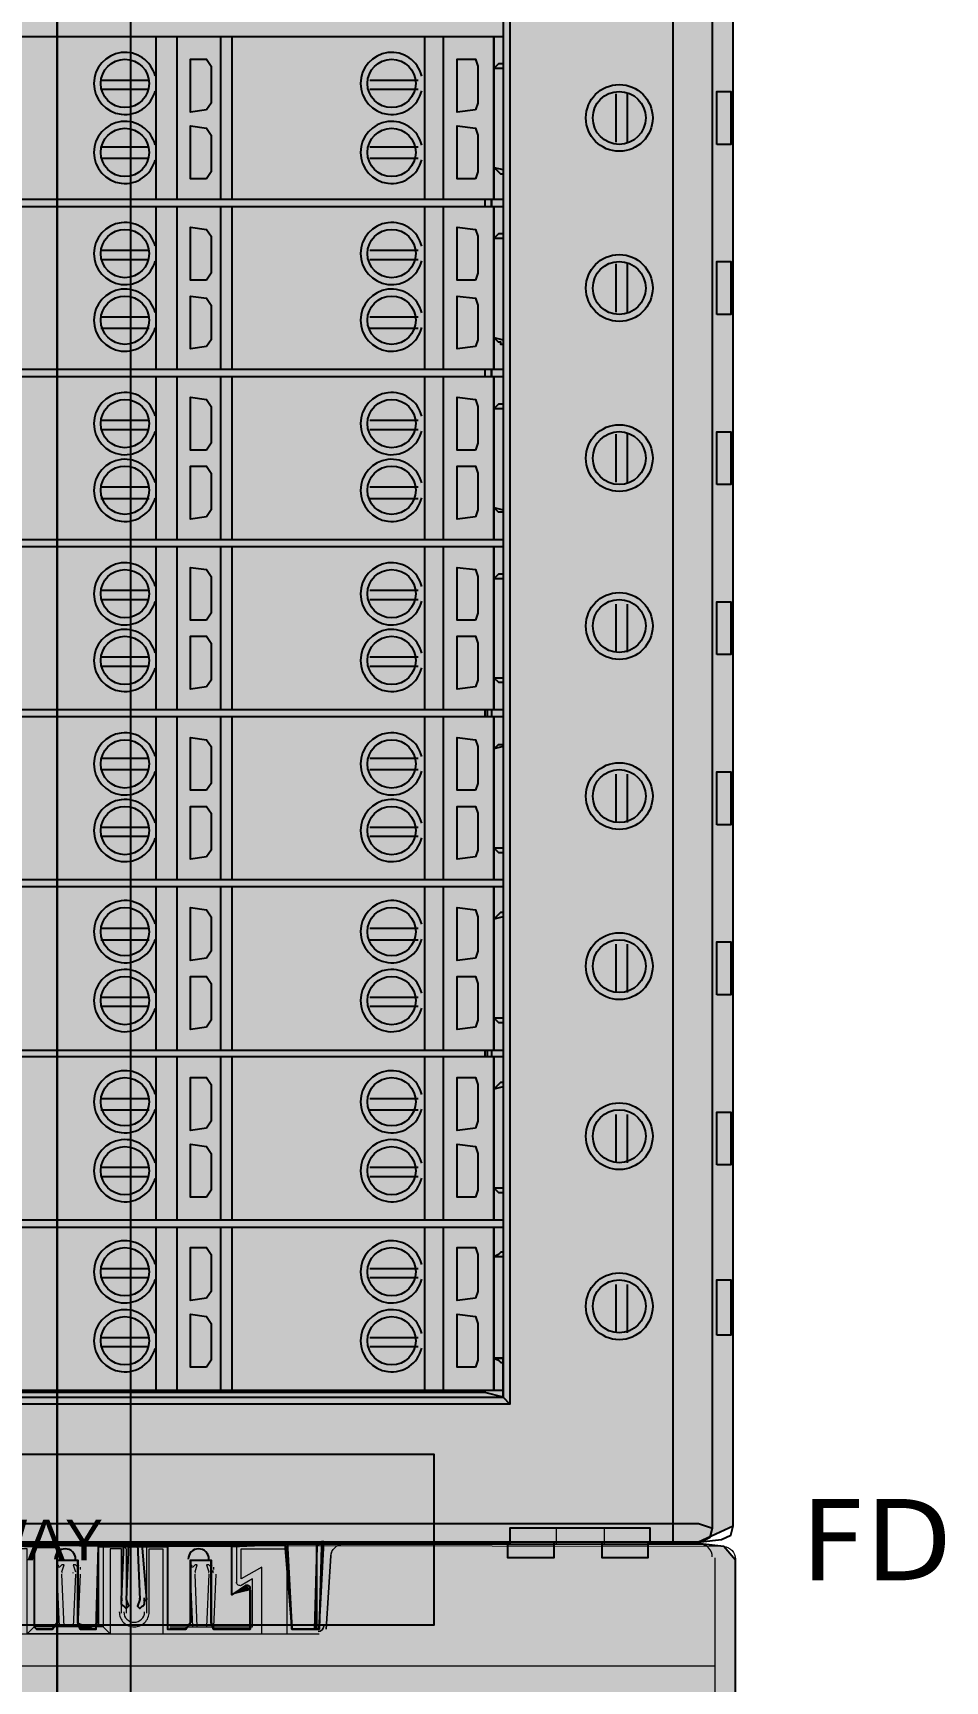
# Model space of a CAD drawing. Extents: x 9438 to 11125, y 1800 to 2873.
# Drawn here: x 10363.9 to 10431.1, y 2326.2 to 2447.7 of the extents above; entities that cross this region are included whole.
import ezdxf

# ---------------------------------------------------------------- set-up
doc = ezdxf.new("R2010")
doc.units = 0
doc.header["$LTSCALE"] = 10
doc.header["$MEASUREMENT"] = 0
doc.layers.add('G02-1-PRDXXXX-E-MRIO-01-P01-01$0$ANNOTATION', color=7, linetype='Continuous')
doc.styles.add('G02-1-PRDXXXX-E-MRIO-01-P01-01$0$PDF Swiss721BT-BoldCondensed', font='arial.ttf')
doc.styles.add('G02-1-PRDXXXX-E-MRIO-01-P01-01$0$PDF Verdana', font='verdana.ttf')

# ---------------------------------------------------------------- blocks, each defined once
blk = doc.blocks.new('G02-1-PRDXXXX-E-MRIO-01-P01-01$0$DV-54809-ZX-370-003')
at = {"layer": 'G02-1-PRDXXXX-E-MRIO-01-P01-01$0$ANNOTATION', "lineweight": 25}
for points in [[(916.15, 285.01), (933.42, 285.01), (933.42, 790.5), (928, 790.5), (928, 285.01), (928, 790.5), (916.15, 790.5), (904.3, 790.5), (904.3, 285.01), (904.3, 790.5), (898.88, 790.5), (898.88, 285.01)], [(933.42, 285.01), (933.42, 790.5), (928, 790.5), (928, 285.01), (928, 790.5), (904.3, 790.5), (904.3, 285.01), (904.3, 790.5), (898.88, 790.5), (898.88, 285.01)], [(960.18, 635.38), (960.18, 647.4)], [(939.01, 641.98), (937.83, 641.81), (937.83, 645.71), (939.01, 645.71), (939.35, 645.2), (939.35, 644.69), (939.35, 643), (939.35, 642.49)], [(958.82, 641.98), (957.47, 641.81), (957.47, 645.71), (958.82, 645.71), (958.99, 645.2), (958.99, 644.69), (958.99, 643), (958.99, 642.49)], [(976.6, 639.44), (976.6, 643.34), (977.62, 643.34), (977.62, 639.44)], [(939.01, 636.9), (937.83, 636.9), (937.83, 640.8), (939.01, 640.63), (939.35, 640.12), (939.35, 639.61), (939.35, 638.09), (939.35, 637.41)], [(958.82, 636.9), (957.47, 636.9), (957.47, 640.8), (958.82, 640.63), (958.99, 640.12), (958.99, 639.61), (958.99, 638.09), (958.99, 637.41)], [(960.01, 634.87), (960.01, 635.38)], [(960.18, 622.85), (960.18, 634.87)], [(939.01, 629.45), (937.83, 629.45), (937.83, 633.35), (939.01, 633.18), (939.35, 632.67), (939.35, 632.16), (939.35, 630.47), (939.35, 629.96)], [(958.82, 629.45), (957.47, 629.45), (957.47, 633.35), (958.82, 633.18), (958.99, 632.67), (958.99, 632.16), (958.99, 630.47), (958.99, 629.96)], [(976.6, 626.91), (976.6, 630.81), (977.62, 630.81), (977.62, 626.91)], [(939.01, 624.54), (937.83, 624.37), (937.83, 628.27), (939.01, 628.1), (939.35, 627.59), (939.35, 627.08), (939.35, 625.56), (939.35, 625.05)], [(958.82, 624.54), (957.47, 624.37), (957.47, 628.27), (958.82, 628.1), (958.99, 627.59), (958.99, 627.08), (958.99, 625.56), (958.99, 625.05)], [(960.01, 622.34), (960.01, 622.85)], [(960.18, 610.31), (960.18, 622.34)], [(939.01, 616.92), (937.83, 616.92), (937.83, 620.81), (939.01, 620.64), (939.35, 620.14), (939.35, 619.63), (939.35, 618.1), (939.35, 617.43)], [(958.82, 616.92), (957.47, 616.92), (957.47, 620.81), (958.82, 620.64), (958.99, 620.14), (958.99, 619.63), (958.99, 618.1), (958.99, 617.43)], [(976.6, 614.38), (976.6, 618.27), (977.62, 618.27), (977.62, 614.38)], [(939.01, 612.01), (937.83, 611.84), (937.83, 615.73), (939.01, 615.73), (939.35, 615.23), (939.35, 614.55), (939.35, 613.02), (939.35, 612.52)], [(958.82, 612.01), (957.47, 611.84), (957.47, 615.73), (958.82, 615.73), (958.99, 615.23), (958.99, 614.55), (958.99, 613.02), (958.99, 612.52)], [(960.18, 597.78), (960.18, 609.81)], [(939.01, 604.39), (937.83, 604.39), (937.83, 608.28), (939.01, 608.11), (939.35, 607.61), (939.35, 607.1), (939.35, 605.57), (939.35, 604.9)], [(958.82, 604.39), (957.47, 604.39), (957.47, 608.28), (958.82, 608.11), (958.99, 607.61), (958.99, 607.1), (958.99, 605.57), (958.99, 604.9)], [(976.6, 601.85), (976.6, 605.74), (977.62, 605.74), (977.62, 601.85)], [(939.01, 599.48), (937.83, 599.31), (937.83, 603.2), (939.01, 603.2), (939.35, 602.69), (939.35, 602.02), (939.35, 600.49), (939.35, 599.98)], [(958.82, 599.48), (957.47, 599.31), (957.47, 603.2), (958.82, 603.2), (958.99, 602.69), (958.99, 602.02), (958.99, 600.49), (958.99, 599.98)], [(960.18, 585.25), (960.18, 597.28)], [(939.01, 591.86), (937.83, 591.86), (937.83, 595.75), (939.01, 595.58), (939.35, 595.07), (939.35, 594.57), (939.35, 593.04), (939.35, 592.36)], [(958.82, 591.86), (957.47, 591.86), (957.47, 595.75), (958.82, 595.58), (958.99, 595.07), (958.99, 594.57), (958.99, 593.04), (958.99, 592.36)], [(976.6, 589.32), (976.6, 593.21), (977.62, 593.21), (977.62, 589.32)], [(939.01, 586.95), (937.83, 586.78), (937.83, 590.67), (939.01, 590.67), (939.35, 590.16), (939.35, 589.49), (939.35, 587.96), (939.35, 587.45)], [(958.82, 586.95), (957.47, 586.78), (957.47, 590.67), (958.82, 590.67), (958.99, 590.16), (958.99, 589.49), (958.99, 587.96), (958.99, 587.45)], [(960.18, 572.72), (960.18, 584.74)], [(939.01, 579.49), (937.83, 579.32), (937.83, 583.22), (939.01, 583.05), (939.35, 582.54), (939.35, 582.03), (939.35, 580.51), (939.35, 580)], [(958.82, 579.49), (957.47, 579.32), (957.47, 583.22), (958.82, 583.05), (958.99, 582.54), (958.99, 582.03), (958.99, 580.51), (958.99, 580)], [(976.6, 576.78), (976.6, 580.68), (977.62, 580.68), (977.62, 576.78)], [(939.01, 574.41), (937.83, 574.24), (937.83, 578.14), (939.01, 578.14), (939.35, 577.63), (939.35, 577.12), (939.35, 575.43), (939.35, 574.92)], [(958.82, 574.41), (957.47, 574.24), (957.47, 578.14), (958.82, 578.14), (958.99, 577.63), (958.99, 577.12), (958.99, 575.43), (958.99, 574.92)], [(960.18, 560.19), (960.18, 572.21)], [(939.01, 566.96), (937.83, 566.79), (937.83, 570.69), (939.01, 570.69), (939.35, 570.18), (939.35, 569.5), (939.35, 567.98), (939.35, 567.47)], [(958.82, 566.96), (957.47, 566.79), (957.47, 570.69), (958.82, 570.69), (958.99, 570.18), (958.99, 569.5), (958.99, 567.98), (958.99, 567.47)], [(976.6, 564.25), (976.6, 568.15), (977.62, 568.15), (977.62, 564.25)], [(939.01, 561.88), (937.83, 561.88), (937.83, 565.78), (939.01, 565.61), (939.35, 565.1), (939.35, 564.59), (939.35, 562.9), (939.35, 562.39)], [(958.82, 561.88), (957.47, 561.88), (957.47, 565.78), (958.82, 565.61), (958.99, 565.1), (958.99, 564.59), (958.99, 562.9), (958.99, 562.39)], [(939.01, 554.43), (937.83, 554.26), (937.83, 558.16), (939.01, 558.16), (939.35, 557.65), (939.35, 556.97), (939.35, 555.45), (939.35, 554.94)], [(958.82, 554.43), (957.47, 554.26), (957.47, 558.16), (958.82, 558.16), (958.99, 557.65), (958.99, 556.97), (958.99, 555.45), (958.99, 554.94)], [(976.6, 551.72), (976.6, 555.79), (977.62, 555.79), (977.62, 551.72)], [(939.01, 549.35), (937.83, 549.35), (937.83, 553.25), (939.01, 553.08), (939.35, 552.57), (939.35, 552.06), (939.35, 550.54), (939.35, 549.86)], [(958.82, 549.35), (957.47, 549.35), (957.47, 553.25), (958.82, 553.08), (958.99, 552.57), (958.99, 552.06), (958.99, 550.54), (958.99, 549.86)], [(865.01, 530.38), (955.78, 530.38), (955.78, 542.92), (865.01, 542.92), (865.01, 530.38), (955.78, 530.38), (955.78, 542.92), (865.01, 542.92)], [(857.56, 536.31), (855.35, 535.8), (855.02, 535.13), (855.02, 352.91), (855.35, 352.23), (857.56, 351.73), (884.99, 351.73), (961.36, 351.73), (961.36, 350.54), (971.69, 350.54), (971.69, 351.73), (975.59, 351.73), (977.79, 352.23), (977.96, 352.91), (977.96, 535.13), (977.11, 536.14), (975.59, 536.31), (971.69, 536.31), (971.69, 537.5), (961.36, 537.5), (961.36, 536.31), (857.73, 536.31)], [(947.48, 536.48), (947.14, 536.14), (947.14, 536.31), (947.31, 536.31), (947.31, 536.48)]]:
    blk.add_lwpolyline(points, close=True, dxfattribs=at)
for points in [[(921.23, 536.31), (926.31, 536.14), (926.31, 530.22), (926.48, 530.05), (927.66, 530.05), (928, 530.55), (928, 535.13), (929.53, 535.13), (929.53, 530.55), (929.7, 530.05), (930.88, 530.05), (931.05, 536.14), (936.13, 536.14), (936.13, 530.22), (936.13, 530.05), (937.49, 530.05), (937.83, 530.55), (937.83, 535.13), (939.35, 535.13), (939.35, 530.55), (939.52, 530.05), (942.23, 530.05), (942.23, 532.92), (941.89, 533.26), (940.87, 532.59), (940.87, 536.14), (944.77, 536.31), (945.28, 530.05), (947.31, 530.05), (947.65, 536.48), (975.25, 536.48), (977.79, 537.67), (977.79, 720.05)], [(854.85, 720.05), (854.85, 537.67), (855.19, 536.99), (855.69, 536.65), (857.39, 536.48), (975.25, 536.48), (975.42, 536.48), (976.94, 536.65), (977.62, 536.99), (977.79, 537.67), (977.79, 720.05)], [(855.02, 537.16), (857.56, 537.84), (857.9, 537.84), (858.74, 537.84), (974.74, 537.84), (975.25, 537.84), (976.27, 537.5), (976.27, 720.05), (976.1, 720.73), (975.42, 721.07)], [(973.39, 536.48), (973.39, 721.07)], [(864.16, 709.89), (864.16, 710.4), (864.5, 710.57), (864.84, 710.9), (865.18, 710.9), (961.36, 710.9), (961.36, 546.64), (865.18, 546.64), (865.18, 547.15), (960.86, 547.15), (960.86, 550.03), (960.18, 550.03), (960.86, 550.03)], [(960.18, 707.52), (960.86, 707.69), (960.86, 710.4), (960.86, 547.15), (959.5, 547.49), (866.53, 547.49), (866.53, 547.66)], [(864.67, 649.77), (864.16, 650.45), (864.16, 644.69), (864.67, 645.37), (864.67, 644.86), (864.67, 647.4), (960.86, 647.4)], [(960.18, 650.11), (960.86, 650.11), (960.86, 645.03), (960.18, 645.03)], [(935.29, 635.38), (935.29, 638.26), (935.29, 639.44), (935.29, 643.34), (935.29, 644.35), (935.29, 647.4)], [(936.81, 647.4), (936.81, 635.38)], [(940.03, 647.4), (940.03, 635.38)], [(940.87, 647.4), (940.87, 635.38)], [(955.1, 635.38), (955.1, 638.26), (955.1, 639.44), (955.1, 643.34), (955.1, 644.35), (955.1, 647.4)], [(956.45, 647.4), (956.45, 635.38)], [(960.18, 635.38), (960.18, 647.4)], [(960.86, 635.38), (864.67, 635.38), (864.67, 637.92), (864.67, 637.24), (864.84, 637.07), (865.18, 636.9), (865.35, 636.9), (873.14, 636.9), (874.66, 636.9), (874.83, 637.07), (874.83, 637.24), (874.49, 638.09), (874.32, 638.93), (874.32, 643.68), (874.49, 644.52), (874.83, 645.37), (874.83, 645.54), (874.66, 645.71), (873.14, 645.88), (865.35, 645.88), (865.18, 645.88), (864.84, 645.71), (864.67, 645.37)], [(960.86, 645.37), (960.69, 645.37), (960.52, 645.37), (960.18, 645.03), (960.18, 644.86)], [(931.22, 644.18), (934.78, 644.18)], [(951.03, 644.18), (954.59, 644.18)], [(931.22, 643.51), (934.78, 643.51)], [(951.03, 643.51), (954.59, 643.51)], [(969.15, 643.17), (969.15, 639.61)], [(970, 643.17), (970, 639.61)], [(931.22, 639.27), (934.78, 639.27)], [(951.03, 639.27), (954.59, 639.27)], [(931.22, 638.43), (934.78, 638.43)], [(951.03, 638.43), (954.59, 638.43)], [(960.86, 637.24), (960.69, 637.24), (960.52, 637.41), (960.18, 637.75), (960.86, 637.58), (960.86, 632.5), (960.18, 632.5)], [(959.5, 635.38), (959.5, 634.87)], [(960.86, 622.85), (864.67, 622.85)], [(864.67, 634.87), (960.86, 634.87)], [(935.29, 622.85), (935.29, 625.72), (935.29, 626.91), (935.29, 630.81), (935.29, 631.82), (935.29, 634.87)], [(936.81, 634.87), (936.81, 622.85)], [(940.03, 634.87), (940.03, 622.85)], [(940.87, 634.87), (940.87, 622.85)], [(955.1, 622.85), (955.1, 625.72), (955.1, 626.91), (955.1, 630.81), (955.1, 631.82), (955.1, 634.87)], [(956.45, 634.87), (956.45, 622.85)], [(960.18, 622.85), (960.18, 634.87)], [(960.86, 632.84), (960.69, 632.84), (960.52, 632.84), (960.18, 632.5), (960.18, 632.33)], [(931.22, 631.65), (934.78, 631.65)], [(951.03, 631.65), (954.59, 631.65)], [(931.22, 630.97), (934.78, 630.97)], [(951.03, 630.97), (954.59, 630.97)], [(969.15, 630.64), (969.15, 627.08)], [(970, 630.64), (970, 627.08)], [(931.22, 626.74), (934.78, 626.74)], [(951.03, 626.74), (954.59, 626.74)], [(931.22, 625.89), (934.78, 625.89)], [(951.03, 625.89), (954.59, 625.89)], [(960.86, 624.71), (960.69, 624.71), (960.69, 624.88), (960.52, 624.88), (960.18, 625.22), (960.86, 625.05), (960.86, 619.97), (960.18, 619.97)], [(960.86, 610.31), (864.67, 610.31)], [(864.67, 622.34), (960.86, 622.34)], [(935.29, 610.31), (935.29, 613.19), (935.29, 614.38), (935.29, 618.27), (935.29, 619.29), (935.29, 622.34)], [(936.81, 622.34), (936.81, 610.31)], [(940.03, 622.34), (940.03, 610.31)], [(940.87, 622.34), (940.87, 610.31)], [(955.1, 610.31), (955.1, 613.19), (955.1, 614.38), (955.1, 618.27), (955.1, 619.29), (955.1, 622.34)], [(956.45, 622.34), (956.45, 610.31)], [(959.5, 622.85), (959.5, 622.34)], [(960.18, 610.31), (960.18, 622.34)], [(960.86, 620.31), (960.69, 620.31), (960.52, 620.31), (960.18, 619.97), (960.18, 619.8)], [(931.22, 619.12), (934.78, 619.12)], [(931.22, 618.44), (934.78, 618.44)], [(951.03, 619.12), (954.59, 619.12)], [(951.03, 618.44), (954.59, 618.44)], [(969.15, 618.1), (969.15, 614.55)], [(970, 618.1), (970, 614.55)], [(931.22, 614.21), (934.78, 614.21)], [(931.22, 613.36), (934.78, 613.36)], [(951.03, 614.21), (954.59, 614.21)], [(951.03, 613.36), (954.59, 613.36)], [(864.67, 612.18), (864.16, 613.02), (864.16, 607.1), (864.67, 607.94), (864.67, 607.27), (864.67, 609.81), (960.86, 609.81)], [(960.86, 612.35), (960.69, 612.35), (960.52, 612.35), (960.18, 612.69), (960.86, 612.52), (960.86, 607.44), (960.18, 607.44)], [(935.29, 597.78), (935.29, 600.66), (935.29, 601.85), (935.29, 605.74), (935.29, 606.93), (935.29, 609.81)], [(936.81, 609.81), (936.81, 597.78)], [(940.03, 609.81), (940.03, 597.78)], [(940.87, 609.81), (940.87, 597.78)], [(955.1, 597.78), (955.1, 600.66), (955.1, 601.85), (955.1, 605.74), (955.1, 606.93), (955.1, 609.81)], [(956.45, 609.81), (956.45, 597.78)], [(960.18, 597.78), (960.18, 609.81)], [(960.86, 597.78), (864.67, 597.78), (864.67, 600.32), (864.67, 599.65), (864.84, 599.48), (865.18, 599.31), (865.35, 599.31), (873.14, 599.31), (874.66, 599.31), (874.83, 599.48), (874.83, 599.82), (874.49, 600.49), (874.32, 601.51), (874.32, 606.25), (874.49, 607.1), (874.83, 607.77), (874.83, 608.11), (874.66, 608.28), (873.14, 608.28), (865.35, 608.28), (865.18, 608.28), (864.84, 608.11), (864.67, 607.94)], [(960.86, 607.77), (960.69, 607.77), (960.52, 607.77), (960.18, 607.44), (960.18, 607.27)], [(931.22, 606.59), (934.78, 606.59)], [(931.22, 605.91), (934.78, 605.91)], [(951.03, 606.59), (954.59, 606.59)], [(951.03, 605.91), (954.59, 605.91)], [(969.15, 605.57), (969.15, 602.02)], [(970, 605.57), (970, 602.02)], [(931.22, 601.68), (934.78, 601.68)], [(951.03, 601.68), (954.59, 601.68)], [(931.22, 601), (934.78, 601)], [(951.03, 601), (954.59, 601)], [(960.18, 600.32), (960.18, 600.15), (960.52, 599.82), (960.69, 599.82), (960.86, 599.82)], [(960.18, 600.15), (960.86, 600.15), (960.86, 595.07), (960.18, 594.9), (960.52, 595.24), (960.69, 595.24), (960.86, 595.24)], [(959.5, 597.78), (959.5, 597.28)], [(959.67, 597.78), (959.67, 597.28)], [(960.01, 597.78), (960.01, 597.28)], [(864.16, 594.73), (864.67, 595.41), (864.67, 594.73), (864.67, 597.28), (960.86, 597.28)], [(935.29, 585.25), (935.29, 588.3), (935.29, 589.32), (935.29, 593.21), (935.29, 594.4), (935.29, 597.28)], [(936.81, 597.28), (936.81, 585.25)], [(940.03, 597.28), (940.03, 585.25)], [(940.87, 597.28), (940.87, 585.25)], [(955.1, 585.25), (955.1, 588.3), (955.1, 589.32), (955.1, 593.21), (955.1, 594.4), (955.1, 597.28)], [(956.45, 597.28), (956.45, 585.25)], [(960.18, 585.25), (960.18, 597.28)], [(960.86, 585.25), (864.67, 585.25), (864.67, 587.79), (864.67, 587.28), (864.84, 586.95), (865.18, 586.78), (865.35, 586.78), (873.14, 586.78), (874.66, 586.95), (874.83, 586.95), (874.83, 587.28), (874.49, 587.96), (874.32, 588.98), (874.32, 593.72), (874.49, 594.57), (874.83, 595.41), (874.83, 595.58), (874.66, 595.75), (873.14, 595.75), (865.35, 595.75), (865.18, 595.75), (864.84, 595.58), (864.67, 595.41)], [(931.22, 594.23), (934.78, 594.23)], [(951.03, 594.23), (954.59, 594.23)], [(931.22, 593.38), (934.78, 593.38)], [(951.03, 593.38), (954.59, 593.38)], [(969.15, 593.04), (969.15, 589.49)], [(970, 593.04), (970, 589.49)], [(931.22, 589.15), (934.78, 589.15)], [(951.03, 589.15), (954.59, 589.15)], [(960.86, 584.74), (864.67, 584.74), (864.67, 582.2), (864.67, 582.88), (864.16, 582.2), (864.16, 587.96), (864.67, 587.11), (864.67, 586.78), (865.18, 586.61), (865.18, 585.25)], [(931.22, 588.47), (934.78, 588.47)], [(951.03, 588.47), (954.59, 588.47)], [(960.18, 587.79), (960.18, 587.62), (960.52, 587.28), (960.69, 587.28), (960.86, 587.28)], [(960.18, 587.62), (960.86, 587.62), (960.86, 582.54), (960.18, 582.37), (960.52, 582.71), (960.69, 582.88), (960.86, 582.88)], [(935.29, 572.72), (935.29, 575.77), (935.29, 576.78), (935.29, 580.68), (935.29, 581.86), (935.29, 584.74)], [(936.81, 584.74), (936.81, 572.72)], [(940.03, 584.74), (940.03, 572.72)], [(940.87, 584.74), (940.87, 572.72)], [(955.1, 572.72), (955.1, 575.77), (955.1, 576.78), (955.1, 580.68), (955.1, 581.86), (955.1, 584.74)], [(956.45, 584.74), (956.45, 572.72)], [(960.18, 572.72), (960.18, 584.74)], [(931.22, 581.7), (934.78, 581.7)], [(951.03, 581.7), (954.59, 581.7)], [(931.22, 580.85), (934.78, 580.85)], [(951.03, 580.85), (954.59, 580.85)], [(969.15, 580.51), (969.15, 576.95)], [(970, 580.51), (970, 576.95)], [(931.22, 576.62), (934.78, 576.62)], [(931.22, 575.94), (934.78, 575.94)], [(951.03, 576.62), (954.59, 576.62)], [(951.03, 575.94), (954.59, 575.94)], [(960.86, 572.21), (864.67, 572.21), (864.67, 569.67), (864.67, 570.35), (864.16, 569.67), (864.16, 575.43), (864.67, 574.58), (864.67, 574.24), (865.18, 574.08), (865.18, 572.72)], [(865.35, 574.24), (865.18, 574.24), (864.84, 574.41), (864.67, 574.75), (864.67, 575.26), (864.67, 572.72), (960.86, 572.72)], [(960.18, 575.26), (960.18, 575.09), (960.52, 574.75), (960.69, 574.75), (960.86, 574.75)], [(960.18, 575.09), (960.86, 575.09), (960.86, 570.01), (960.18, 569.84), (960.52, 570.18), (960.69, 570.35), (960.86, 570.35)], [(935.29, 560.19), (935.29, 563.24), (935.29, 564.25), (935.29, 568.15), (935.29, 569.33), (935.29, 572.21)], [(936.81, 572.21), (936.81, 560.19)], [(940.03, 572.21), (940.03, 560.19)], [(940.87, 572.21), (940.87, 560.19)], [(955.1, 560.19), (955.1, 563.24), (955.1, 564.25), (955.1, 568.15), (955.1, 569.33), (955.1, 572.21)], [(956.45, 572.21), (956.45, 560.19)], [(959.5, 572.72), (959.5, 572.21)], [(959.67, 572.72), (959.67, 572.21)], [(960.01, 572.72), (960.01, 572.21)], [(960.18, 560.19), (960.18, 572.21)], [(960.86, 560.19), (864.67, 560.19), (864.67, 562.73), (864.67, 562.22), (864.84, 562.05), (865.18, 561.71), (865.35, 561.71), (873.14, 561.71), (874.66, 561.88), (874.83, 562.05), (874.83, 562.22), (874.49, 563.07), (874.32, 563.91), (874.32, 568.66), (874.49, 569.5), (874.83, 570.35), (874.83, 570.52), (874.66, 570.69), (873.14, 570.86), (865.35, 570.86), (865.18, 570.69), (864.84, 570.52), (864.67, 570.35)], [(931.22, 569.16), (934.78, 569.16)], [(931.22, 568.32), (934.78, 568.32)], [(951.03, 569.16), (954.59, 569.16)], [(951.03, 568.32), (954.59, 568.32)], [(969.15, 567.98), (969.15, 564.42)], [(970, 567.98), (970, 564.42)], [(931.22, 564.08), (934.78, 564.08)], [(931.22, 563.41), (934.78, 563.41)], [(951.03, 564.08), (954.59, 564.08)], [(951.03, 563.41), (954.59, 563.41)], [(864.67, 562.22), (864.16, 562.9), (864.16, 557.14), (864.67, 557.82), (864.67, 557.14), (864.67, 559.68), (960.86, 559.68)], [(960.18, 562.73), (960.18, 562.56), (960.52, 562.22), (960.69, 562.22), (960.86, 562.22)], [(960.18, 562.56), (960.86, 562.56), (960.86, 557.48), (960.18, 557.48)], [(935.29, 547.66), (935.29, 550.71), (935.29, 551.72), (935.29, 555.62), (935.29, 556.8), (935.29, 559.68)], [(936.81, 559.68), (936.81, 547.66)], [(940.03, 559.68), (940.03, 547.66)], [(940.87, 559.68), (940.87, 547.66)], [(955.1, 547.66), (955.1, 550.71), (955.1, 551.72), (955.1, 555.62), (955.1, 556.8), (955.1, 559.68)], [(956.45, 559.68), (956.45, 547.66)], [(960.18, 559.68), (960.18, 547.66)], [(960.18, 559.68), (960.18, 547.66), (960.18, 559.68)], [(960.86, 557.82), (960.69, 557.82), (960.52, 557.65), (960.18, 557.48), (960.18, 557.31)], [(931.22, 556.63), (934.78, 556.63)], [(951.03, 556.63), (954.59, 556.63)], [(931.22, 555.96), (934.78, 555.96)], [(951.03, 555.96), (954.59, 555.96)], [(969.15, 555.45), (969.15, 551.89)], [(970, 555.45), (970, 551.89)], [(931.22, 551.55), (934.78, 551.55)], [(951.03, 551.55), (954.59, 551.55)], [(864.67, 547.66), (864.67, 550.2), (864.67, 549.69), (864.16, 550.37), (864.16, 547.66), (960.86, 547.66)], [(931.22, 550.87), (934.78, 550.87)], [(951.03, 550.87), (954.59, 550.87)], [(960.18, 550.2), (960.18, 550.03), (960.52, 549.86), (960.69, 549.69), (960.86, 549.69)], [(959.5, 547.66), (959.5, 547.49)], [(960.86, 547.15), (960.86, 547.15)], [(960.86, 547.15), (961.36, 546.64)], [(975.42, 536.48), (976.1, 536.82), (976.27, 537.5)], [(926.31, 536.14), (926.31, 530.22)], [(931.05, 530.22), (931.05, 536.14)], [(931.22, 536.31), (936.13, 536.31)], [(931.22, 536.14), (931.22, 536.14)], [(936.13, 536.14), (936.13, 530.22)], [(936.13, 536.14), (936.13, 536.14)], [(941.04, 536.31), (944.77, 536.31), (944.77, 536.48)], [(941.04, 536.14), (941.04, 536.14)], [(944.94, 536.48), (944.94, 536.48)], [(945.28, 530.05), (944.94, 536.48), (945.28, 530.05)], [(944.94, 536.48), (944.94, 536.48)], [(944.94, 536.48), (944.94, 536.48)], [(947.65, 536.48), (947.48, 536.48), (947.48, 536.14), (947.31, 530.05), (947.14, 530.05), (947.14, 536.14), (946.97, 530.05), (945.28, 530.05)], [(947.14, 536.14), (947.14, 536.14)], [(964.58, 536.48), (964.58, 535.3), (961.19, 535.3), (961.19, 536.48)], [(961.19, 536.31), (964.58, 536.31)], [(971.52, 536.48), (971.52, 535.3), (968.14, 535.3), (968.14, 536.48)], [(968.14, 536.31), (971.52, 536.31)], [(928, 535.13), (928, 530.55), (927.66, 530.05), (926.48, 530.05)], [(930.88, 530.05), (929.7, 530.05), (929.53, 530.55), (929.53, 535.13)], [(937.83, 535.13), (937.83, 530.55), (937.49, 530.05), (936.3, 530.05)], [(942.23, 532.92), (942.23, 530.05), (939.52, 530.05), (939.35, 530.55), (939.35, 535.13)], [(932.74, 532.25), (932.74, 532.25)], [(934.61, 532.25), (934.61, 532.25)], [(926.48, 530.22), (926.48, 530.22)], [(930.88, 530.22), (930.88, 530.22)], [(936.3, 530.22), (936.3, 530.22)], [(946.97, 530.22), (946.97, 530.22)]]:
    blk.add_lwpolyline(points, dxfattribs=at)
at = {"layer": 'G02-1-PRDXXXX-E-MRIO-01-P01-01$0$ANNOTATION', "lineweight": 0}
for points in [[(961.36, 536.31), (961.36, 537.5), (964.75, 537.5), (964.75, 536.31)], [(968.31, 536.31), (968.31, 537.5), (971.69, 537.5), (971.69, 536.31)], [(932.74, 531.23), (932.74, 535.97), (931.9, 535.97), (931.9, 529.71), (925.8, 529.71), (925.8, 535.97), (924.96, 535.97), (924.96, 531.23)], [(931.39, 530.22), (926.31, 530.22), (926.31, 536.31)], [(931.39, 536.31), (931.39, 530.22), (931.9, 529.71)], [(931.56, 536.48), (932.74, 536.48), (932.91, 536.14), (933.08, 535.97), (933.08, 531.23)], [(931.56, 536.31), (931.56, 536.31)], [(931.56, 536.31), (931.56, 536.31)], [(934.61, 531.23), (934.61, 535.97), (934.61, 536.14), (934.78, 536.48), (935.96, 536.48)], [(934.78, 531.23), (934.78, 535.97), (935.79, 535.97), (935.79, 529.71), (943.07, 529.71), (943.07, 534.62), (941.55, 533.77), (941.55, 535.97), (944.94, 535.97), (944.94, 536.48), (941.21, 536.48), (941.21, 533.43)], [(935.96, 536.31), (935.96, 536.31)], [(935.96, 536.31), (935.96, 536.31)], [(936.13, 530.22), (936.13, 536.31)], [(944.94, 529.71), (944.94, 535.97)], [(975.42, 536.31), (975.25, 536.31), (949.17, 536.31)], [(928.34, 534.28), (928.51, 534.79), (928.34, 534.79), (928.17, 534.62), (928, 534.62), (928, 534.45)], [(928.34, 534.28), (928.34, 534.28)], [(929.53, 534.62), (929.36, 534.79), (929.19, 534.79), (929.36, 534.28)], [(929.36, 534.28), (929.36, 534.28)], [(929.7, 534.62), (929.7, 534.45)], [(938.16, 534.28), (938.33, 534.79), (938.16, 534.79), (937.99, 534.62), (937.83, 534.62), (937.83, 534.45)], [(938.16, 534.28), (938.16, 534.28)], [(939.35, 534.62), (939.18, 534.79), (939.01, 534.79), (939.18, 534.28)], [(939.18, 534.28), (939.18, 534.28)], [(939.52, 534.62), (939.52, 534.45)], [(976.44, 535.3), (976.44, 352.74)], [(977.96, 352.91), (977.96, 535.13)], [(928.17, 530.22), (928, 534.11)], [(928.51, 530.22), (928.34, 534.11)], [(929.36, 534.11), (929.19, 530.22)], [(929.7, 534.11), (929.53, 530.22)], [(937.99, 530.22), (937.83, 534.11)], [(938.33, 530.22), (938.16, 534.11)], [(939.18, 534.11), (939.01, 530.22)], [(939.69, 534.11), (939.52, 530.22)], [(885.67, 529.71), (947.31, 529.71)], [(926.31, 530.22), (925.8, 529.71)], [(926.31, 530.22), (926.31, 530.22)], [(931.39, 530.22), (931.39, 530.22)], [(936.3, 530.22), (936.3, 530.22)], [(856.54, 527.34), (976.44, 527.34)]]:
    blk.add_lwpolyline(points, dxfattribs=at)
at = {"layer": 'G02-1-PRDXXXX-E-MRIO-01-P01-01$0$ANNOTATION', "color": 7, "lineweight": 0, "true_color": 0xffffff}
for points in [[(977.11, 536.14), (857.56, 536.31), (975.59, 536.31), (857.73, 536.31)], [(975.25, 536.48), (885.16, 536.48)], [(890.24, 536.31), (944.77, 536.31), (896.67, 536.31), (911.41, 536.31)], [(961.36, 536.31), (975.59, 536.31)], [(865.01, 530.38), (955.78, 530.38)], [(927.66, 530.05), (926.48, 530.05)], [(937.49, 530.05), (936.13, 530.05)]]:
    blk.add_lwpolyline(points, dxfattribs=at)
for points in [[(921.23, 536.31), (911.41, 536.31), (944.77, 536.31)], [(931.05, 536.14), (921.23, 536.31), (940.87, 536.14)]]:
    blk.add_lwpolyline(points, close=True, dxfattribs=at)
at = {"layer": 'G02-1-PRDXXXX-E-MRIO-01-P01-01$0$ANNOTATION', "lineweight": 25}
for points in [[(933.25, 536.31), (933.08, 532.25), (933.25, 531.74), (933.08, 531.57), (932.91, 531.74, -0.201572), (932.74, 531.91), (932.74, 532.08), (932.74, 532.25), (932.91, 536.31)], [(933.93, 536.31), (934.1, 532.25), (933.93, 531.74), (934.1, 531.57), (934.27, 531.74, 0.193243), (934.44, 531.91), (934.44, 532.08), (934.61, 532.25), (934.27, 536.31)], [(942.23, 533.01, 0.576996), (941.89, 533.26), (940.87, 532.59), (940.87, 536.14)]]:
    blk.add_lwpolyline(points, format="xyb", dxfattribs=at)
at = {"layer": 'G02-1-PRDXXXX-E-MRIO-01-P01-01$0$ANNOTATION', "lineweight": 0}
blk.add_lwpolyline([(947.82, 530.05), (948.16, 535.46)], close=True, dxfattribs=at)
for points in [[(948.21, 535.69, 0.073807), (948.16, 535.43, -0.397215), (949.09, 536.31)], [(975.59, 536.31), (977.11, 536.14, -0.388698), (977.96, 535.21)], [(936.3, 530.22), (942.4, 530.22), (942.4, 533.77), (941.55, 533.26, -0.132924), (941.47, 533.26, -0.132924), (941.34, 533.3, -0.264927), (941.21, 533.52)], [(932.58, 531.32, 0.41442), (933.68, 530.22, 0.414409), (934.78, 531.32)]]:
    blk.add_lwpolyline(points, format="xyb", dxfattribs=at)
blk.add_lwpolyline([(947.22, 529.88, 0.397999), (947.65, 530.28, -0.397999)], format="xyb", close=True, dxfattribs=at)
at = {"layer": 'G02-1-PRDXXXX-E-MRIO-01-P01-01$0$ANNOTATION', "lineweight": 25}
for centre, radius in [((933, 643.93), 1.78), ((952.64, 643.93), 1.78), ((969.41, 641.39), 2.46), ((969.41, 641.39), 1.95), ((933, 638.85), 1.78), ((952.64, 638.85), 1.78), ((933, 631.4), 1.78), ((952.64, 631.4), 1.78), ((969.41, 628.86), 2.46), ((969.41, 628.86), 1.95), ((933, 626.49), 1.78), ((952.64, 626.49), 1.78), ((933, 618.87), 1.78), ((952.64, 618.87), 1.78), ((969.41, 616.33), 2.46), ((969.41, 616.33), 1.95), ((933, 613.96), 1.78), ((952.64, 613.96), 1.78), ((933, 606.34), 1.78), ((952.64, 606.34), 1.78), ((969.41, 603.96), 2.46), ((969.41, 603.96), 1.95), ((933, 601.42), 1.78), ((952.64, 601.42), 1.78), ((933, 593.8), 1.78), ((952.64, 593.8), 1.78), ((969.41, 591.43), 2.46), ((969.41, 591.43), 1.95), ((933, 588.89), 1.78), ((952.64, 588.89), 1.78), ((933, 581.44), 1.78), ((952.64, 581.44), 1.78), ((969.41, 578.9), 2.46), ((969.41, 578.9), 1.95), ((933, 576.36), 1.78), ((952.64, 576.36), 1.78), ((933, 568.91), 1.78), ((952.64, 568.91), 1.78), ((969.41, 566.37), 2.46), ((969.41, 566.37), 1.95), ((933, 563.83), 1.78), ((952.64, 563.83), 1.78), ((933, 556.38), 1.78), ((952.64, 556.38), 1.78), ((969.41, 553.84), 2.46), ((969.41, 553.84), 1.95), ((933, 551.3), 1.78), ((952.64, 551.3), 1.78)]:
    blk.add_circle(centre, radius, dxfattribs=at)
for centre, radius, start, end in [((933, 643.93), 2.29, 13.7503, 346.2381), ((952.64, 643.93), 2.29, 13.7488, 346.2396), ((933, 638.85), 2.29, 13.7503, 346.2381), ((952.64, 638.85), 2.29, 13.7488, 346.2396), ((933, 631.4), 2.29, 13.7367, 346.2511), ((952.64, 631.4), 2.29, 13.7353, 346.2526), ((933, 626.49), 2.29, 13.7783, 346.2217), ((952.64, 626.49), 2.29, 13.7769, 346.2231), ((933, 618.87), 2.29, 13.7783, 346.2217), ((952.64, 618.87), 2.29, 13.7769, 346.2231), ((933, 613.95), 2.29, 13.7783, 346.2217), ((952.64, 613.95), 2.29, 13.7769, 346.2231), ((933, 606.33), 2.29, 13.7783, 346.2217), ((952.64, 606.33), 2.29, 13.7769, 346.2231), ((933, 601.42), 2.29, 13.7489, 346.2633), ((952.64, 601.42), 2.29, 13.7474, 346.2647), ((933, 593.8), 2.29, 13.7489, 346.2633), ((952.64, 593.8), 2.29, 13.7474, 346.2647), ((933, 588.89), 2.29, 13.7503, 346.2381), ((952.64, 588.89), 2.29, 13.7488, 346.2396), ((933, 581.44), 2.29, 13.7367, 346.2511), ((952.64, 581.44), 2.29, 13.7353, 346.2526), ((933, 576.36), 2.29, 13.7377, 346.2518), ((952.64, 576.36), 2.29, 13.7363, 346.2533), ((933, 568.91), 2.29, 13.7783, 346.2217), ((952.64, 568.91), 2.29, 13.7769, 346.2231), ((933, 563.83), 2.29, 13.7783, 346.2217), ((952.64, 563.83), 2.29, 13.7769, 346.2231), ((933, 556.38), 2.29, 13.7783, 346.2217), ((952.64, 556.38), 2.29, 13.7769, 346.2231), ((933, 551.3), 2.29, 13.7783, 346.2217), ((952.64, 551.3), 2.29, 13.7769, 346.2231), ((928.6, 535.21), 0.762, 0.0313, 179.9643), ((938.42, 535.21), 0.763, 0.0357, 179.9687), ((933.32, 532.33), 0.572, 176.836, 197.8894), ((933.33, 532.33), 0.244, 177.5086, 198.7206), ((933.86, 532.33), 0.243, 341.1734, 2.5104), ((933.83, 532.34), 0.605, 342.2811, 2.2081)]:
    blk.add_arc(centre, radius, start, end, dxfattribs=at)
at = {"layer": 'G02-1-PRDXXXX-E-MRIO-01-P01-01$0$ANNOTATION', "lineweight": 0}
for centre, radius, start, end in [((975.33, 535.38), 0.934, 359.9394, 90.0613), ((928.6, 534.19), 0.595, 162.2736, 179.9484), ((928.21, 534.6), 0.171, 114.3191, 134.5419), ((928.93, 534.19), 0.597, 0.0618, 17.6735), ((929.48, 534.58), 0.198, 47.4517, 65.1502), ((938.42, 534.19), 0.597, 162.3265, 179.9382), ((938.03, 534.6), 0.171, 114.319, 134.5418), ((939.28, 534.56), 0.218, 47.6754, 63.4637), ((938.96, 534.2), 0.555, 359.4157, 18.3623), ((933.68, 531.32), 0.763, 180.0357, 359.9687)]:
    blk.add_arc(centre, radius, start, end, dxfattribs=at)
for points in [[(928, 534.19), (928, 534.19), (928, 534.18), (928, 534.17)], [(928.34, 534.23), (928.34, 534.21), (928.34, 534.2), (928.34, 534.19)], [(928.34, 534.19), (928.34, 534.19), (928.34, 534.19), (928.34, 534.18)], [(929.19, 534.19), (929.19, 534.2), (929.19, 534.21), (929.19, 534.23)], [(929.19, 534.18), (929.19, 534.19), (929.19, 534.19), (929.19, 534.19)], [(929.53, 534.17), (929.53, 534.18), (929.53, 534.19), (929.53, 534.19)], [(937.83, 534.19), (937.83, 534.19), (937.83, 534.18), (937.83, 534.17)], [(938.17, 534.23), (938.16, 534.21), (938.16, 534.2), (938.16, 534.19)], [(938.16, 534.19), (938.16, 534.19), (938.16, 534.19), (938.16, 534.18)], [(939.18, 534.19), (939.18, 534.2), (939.18, 534.21), (939.18, 534.23)], [(939.18, 534.18), (939.18, 534.19), (939.18, 534.19), (939.18, 534.19)], [(939.52, 534.17), (939.52, 534.18), (939.52, 534.19), (939.52, 534.19)]]:
    blk.add_open_spline(points, degree=3, dxfattribs=at)
at = {"layer": 'G02-1-PRDXXXX-E-MRIO-01-P01-01$0$ANNOTATION', "color": 7, "true_color": 0xffffff, "transparency": 33554559}
for points in [[(933.42, 285.01), (933.42, 790.5), (928, 790.5)], [(977.79, 720.05), (947.65, 714.97), (977.79, 537.67)], [(977.79, 537.67), (854.85, 537.67), (944.77, 714.46)], [(888.04, 714.46), (854.85, 537.67), (944.77, 714.46)], [(977.79, 537.67), (947.14, 714.46), (944.77, 714.46)], [(947.65, 714.97), (947.14, 714.46), (977.79, 537.67)], [(865.01, 542.92), (955.78, 542.92), (865.01, 530.38)], [(955.78, 542.92), (865.01, 530.38), (955.78, 530.38)], [(857.39, 536.48), (977.79, 537.67), (854.85, 537.67)], [(857.39, 536.48), (885.16, 536.48), (977.79, 537.67)], [(885.16, 536.48), (977.79, 537.67), (975.25, 536.48)], [(971.69, 537.5), (961.36, 537.5), (971.69, 536.31)], [(961.36, 537.5), (971.69, 536.31), (961.36, 536.31)], [(855.35, 535.8), (977.96, 535.13), (855.02, 535.13)], [(857.56, 536.31), (977.11, 536.14), (855.35, 535.8)], [(977.11, 536.14), (855.35, 535.8), (977.96, 535.13)], [(885.16, 536.48), (890.24, 536.31), (947.65, 536.48)], [(890.24, 536.31), (944.77, 536.31), (947.65, 536.48)], [(926.31, 530.22), (926.31, 536.14), (928, 535.13)], [(926.31, 536.14), (928, 535.13), (929.53, 535.13)], [(926.31, 536.14), (929.53, 535.13), (931.05, 536.14)], [(929.53, 535.13), (931.05, 536.14), (930.88, 530.05)], [(936.13, 530.22), (936.13, 536.14), (937.83, 535.13)], [(936.13, 536.14), (937.83, 535.13), (939.35, 535.13)], [(936.13, 536.14), (939.35, 535.13), (940.87, 536.14)], [(939.35, 535.13), (940.87, 536.14), (940.87, 532.59)], [(944.77, 536.31), (947.65, 536.48), (947.31, 530.05)], [(944.77, 536.31), (945.28, 530.05), (947.31, 530.05)], [(855.02, 535.13), (855.02, 352.91), (977.96, 352.91)], [(977.96, 535.13), (855.02, 535.13), (977.96, 352.91)], [(928, 535.13), (926.31, 530.22), (928, 530.55)], [(929.53, 535.13), (929.53, 530.55), (930.88, 530.05)], [(937.83, 535.13), (936.13, 530.22), (937.83, 530.55)], [(939.35, 535.13), (939.35, 530.55), (940.87, 532.59)], [(941.89, 533.26), (940.87, 532.59), (942.23, 532.92)], [(940.87, 532.59), (939.35, 530.55), (942.23, 530.05)], [(942.23, 532.92), (940.87, 532.59), (942.23, 530.05)], [(928, 530.55), (926.31, 530.22), (927.66, 530.05)], [(929.53, 530.55), (929.7, 530.05), (930.88, 530.05)], [(937.83, 530.55), (936.13, 530.22), (937.49, 530.05)], [(939.35, 530.55), (939.52, 530.05), (942.23, 530.05)]]:
    blk.add_solid(points, dxfattribs=at)
at = {"layer": 'G02-1-PRDXXXX-E-MRIO-01-P01-01$0$ANNOTATION', "attachment_point": 4}
for s, insert, char_height, style in [('FD', (982.81, 536.65), 6.006, 'G02-1-PRDXXXX-E-MRIO-01-P01-01$0$PDF Verdana'), ('CIOC1-GATEWAY', (896.28, 536.6), 2.9952, 'G02-1-PRDXXXX-E-MRIO-01-P01-01$0$PDF Swiss721BT-BoldCondensed')]:
    blk.add_mtext(s, dxfattribs=dict(at, insert=insert, char_height=char_height, style=style))

msp = doc.modelspace()

# ---------------------------------------------------------------- block references
msp.add_blockref('G02-1-PRDXXXX-E-MRIO-01-P01-01$0$DV-54809-ZX-370-003', (9437.72, 1800))

doc.saveas('drawing.dxf')
